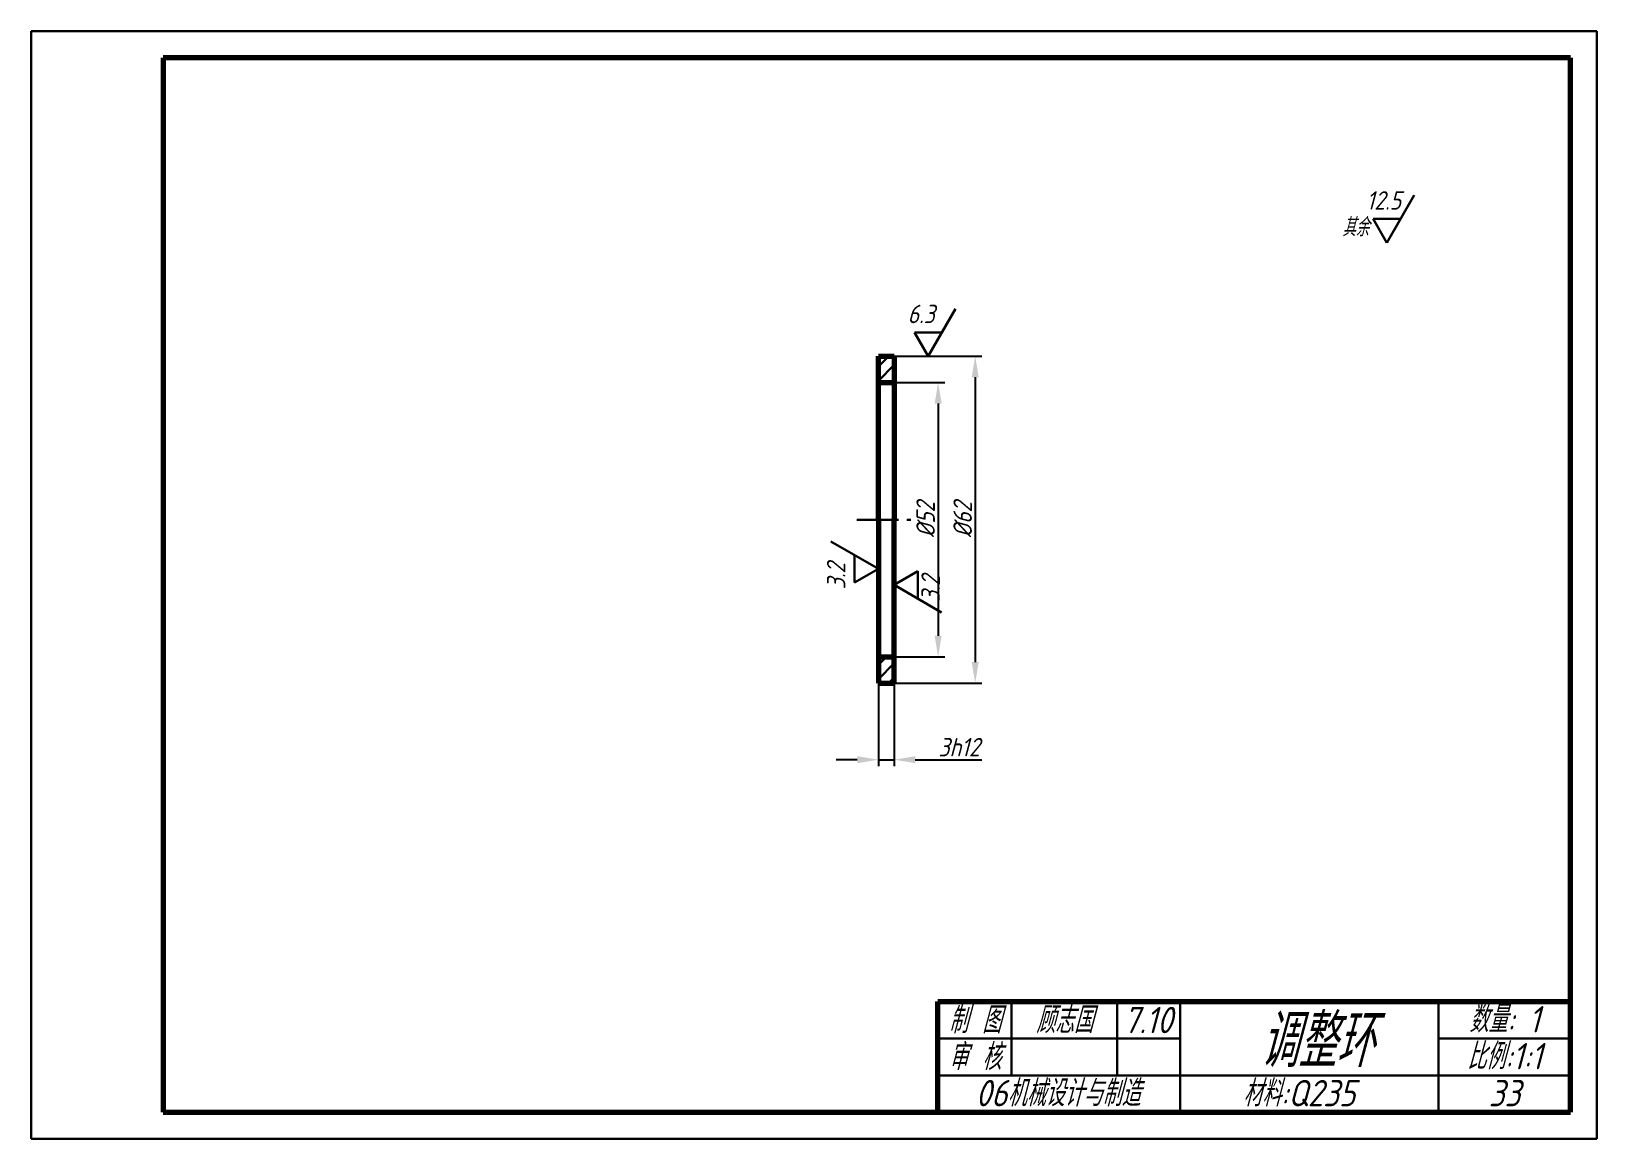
# Model space of a CAD drawing. Header units: millimetres. Extents: x -50 to 247, y 75 to 285.
import ezdxf

# ---------------------------------------------------------------- set-up
doc = ezdxf.new("R2010")
doc.units = ezdxf.units.MM
doc.header["$LTSCALE"] = 0.125
doc.linetypes.add('CENTERX2', pattern=[101.6, 63.5, -12.7, 12.7, -12.7])
for name, color, linetype, lineweight in [('文字', 6, 'Continuous', 30), ('标注线', 5, 'Continuous', 30), ('点划线', 3, 'CENTERX2', 30), ('粗实线', 7, 'Continuous', 70), ('细实线', 2, 'Continuous', 30)]:
    doc.layers.add(name, color=color, linetype=linetype, lineweight=lineweight)
doc.styles.add('样式 1', font='gbeitc.shx', dxfattribs={"bigfont": 'gbcbig.shx'})
doc.dimstyles.new('ISO-25', dxfattribs={"dimtxt": 3.5, "dimasz": 4, "dimexe": 1.25, "dimexo": 0, "dimtad": 1, "dimdsep": 46, "dimtxsty": '样式 1', "dimcen": 2.5, "dimadec": 0, "dimazin": 0, "dimtfac": 1, "dimtmove": 0, "dimatfit": 3, "dimfxl": 0, "dimtolj": 1, "dimarcsym": 0})

# ---------------------------------------------------------------- blocks, each defined once
blk = doc.blocks.new('*D2')
at = {"layer": 'Defpoints', "color": 0}
for p in [(113.47, 217.9), (113.47, 165.9), (121.81, 165.9)]:
    blk.add_point(p, dxfattribs=at)
at = {"layer": '标注线', "color": 0, "lineweight": -2}
for p, q in [((113.47, 217.9), (123.06, 217.9)), ((121.81, 213.9), (121.81, 169.9)), ((113.47, 165.9), (123.06, 165.9))]:
    blk.add_line(p, q, dxfattribs=at)
at = {"layer": '标注线', "color": 0}
for points in [[(121.15, 213.9), (122.48, 213.9), (121.81, 217.9)], [(121.15, 169.9), (122.48, 169.9), (121.81, 165.9)]]:
    blk.add_solid(points, dxfattribs=at)
at = {"layer": '标注线', "color": 0, "insert": (119.44, 191.9), "char_height": 3.5, "attachment_point": 5, "rotation": 90, "style": '样式 1'}
blk.add_mtext('\\A1;%%c52', dxfattribs=at)
blk = doc.blocks.new('_None')
blk = doc.blocks.new('*D3')
at = {"layer": 'Defpoints', "color": 0}
for p in [(113.47, 222.9), (113.47, 160.9), (128.84, 160.9)]:
    blk.add_point(p, dxfattribs=at)
at = {"layer": '标注线', "color": 0, "lineweight": -2}
for p, q in [((113.47, 222.9), (130.09, 222.9)), ((128.84, 218.9), (128.84, 164.9)), ((113.47, 160.9), (130.09, 160.9))]:
    blk.add_line(p, q, dxfattribs=at)
at = {"layer": '标注线', "color": 0}
for points in [[(128.18, 218.9), (129.51, 218.9), (128.84, 222.9)], [(128.18, 164.9), (129.51, 164.9), (128.84, 160.9)]]:
    blk.add_solid(points, dxfattribs=at)
at = {"layer": '标注线', "color": 0, "insert": (126.47, 191.9), "char_height": 3.5, "attachment_point": 5, "rotation": 90, "style": '样式 1'}
blk.add_mtext('\\A1;%%c62', dxfattribs=at)
blk = doc.blocks.new('*D4')
at = {"layer": 'Defpoints', "color": 0}
for p in [(110.47, 160.9), (113.47, 160.9), (113.47, 146.38)]:
    blk.add_point(p, dxfattribs=at)
at = {"layer": '标注线', "color": 0, "lineweight": -2}
for p, q in [((110.47, 160.9), (110.47, 145.13)), ((113.47, 160.9), (113.47, 145.13)), ((106.47, 146.38), (102.47, 146.38)), ((110.47, 146.38), (113.47, 146.38)), ((117.47, 146.38), (130.08, 146.38))]:
    blk.add_line(p, q, dxfattribs=at)
at = {"layer": '标注线', "color": 0}
for points in [[(106.47, 147.05), (106.47, 145.71), (110.47, 146.38)], [(117.47, 147.05), (117.47, 145.71), (113.47, 146.38)]]:
    blk.add_solid(points, dxfattribs=at)
at = {"layer": '标注线', "color": 0, "insert": (125.78, 148.76), "char_height": 3.5, "attachment_point": 5, "style": '样式 1'}
blk.add_mtext('\\A1;3h12', dxfattribs=at)
blk = doc.blocks.new('新块2')
at = {"layer": '标注线'}
for p, q in [((4.5, 2.6), (0, 0)), ((0, 0), (9, -5.2)), ((4.5, -2.6), (4.5, 2.6))]:
    blk.add_line(p, q, dxfattribs=at)
at = {"layer": '标注线', "style": '样式 1'}
blk.add_attdef('CCD', (8.67, -3.21), '', height=3.5, rotation=90, dxfattribs=at)
blk = doc.blocks.new('新块3')
at = {"layer": '标注线'}
for p, q in [((0, 0), (5.2, 9)), ((2.6, 4.5), (-2.6, 4.5)), ((-2.6, 4.5), (0, 0))]:
    blk.add_line(p, q, dxfattribs=at)
at = {"layer": '标注线', "style": '样式 1'}
blk.add_attdef('CCD', (-3.88, 6.26), '', height=3.5, dxfattribs=at)
blk = doc.blocks.new('新块4')
at = {"layer": '标注线'}
for p, q in [((0, 0), (-9, 5.2)), ((-4.5, 2.6), (-4.5, -2.6)), ((-4.5, -2.6), (0, 0))]:
    blk.add_line(p, q, dxfattribs=at)
at = {"layer": '标注线', "style": '样式 1'}
blk.add_attdef('CCD', (-6.26, -3.88), '', height=3.5, rotation=90, dxfattribs=at)

msp = doc.modelspace()

# ---------------------------------------------------------------- hatches: boundary and pattern name
at = {"layer": '细实线'}
h = msp.add_hatch(dxfattribs=at)
h.set_pattern_fill('ANSI31', color=256, scale=0.6, style=0)
h.paths.add_polyline_path([(113.47, 222.898), (110.47, 222.898), (110.47, 217.898), (113.47, 217.898)])
h.paths.add_polyline_path([(113.47, 165.898), (110.47, 165.898), (110.47, 160.898), (113.47, 160.898)])

# ---------------------------------------------------------------- linework, layer by layer
at = {"layer": '点划线'}
msp.add_line((106.359, 191.898), (116.66, 191.898), dxfattribs=at)
at = {"layer": '粗实线'}
for p, q in [((241.761, 279.51), (-25.239, 279.51)), ((-25.239, 279.51), (-25.239, 79.51)), ((241.761, 79.51), (241.761, 279.51)), ((110.47, 191.898), (110.47, 222.898)), ((110.47, 222.898), (113.47, 222.898)), ((113.47, 222.898), (113.47, 191.898)), ((110.47, 191.898), (110.47, 217.898)), ((110.47, 217.898), (113.47, 217.898)), ((110.47, 191.898), (110.47, 165.898)), ((110.47, 191.898), (110.47, 160.898)), ((113.47, 160.898), (113.47, 191.898)), ((110.47, 165.898), (113.47, 165.898)), ((110.47, 160.898), (113.47, 160.898)), ((121.761, 100.51), (241.761, 100.51)), ((121.761, 79.51), (121.761, 100.51)), ((216.761, 100.51), (241.761, 100.51)), ((216.761, 100.51), (216.761, 100.51)), ((-25.239, 79.51), (241.761, 79.51))]:
    msp.add_line(p, q, dxfattribs=at)
at = {"layer": '细实线'}
for p, q in [((246.761, 284.51), (-50.239, 284.51)), ((-50.239, 284.51), (-50.239, 74.51)), ((246.761, 74.51), (246.761, 284.51)), ((135.761, 100.51), (135.761, 86.51)), ((155.761, 100.51), (155.761, 86.51)), ((167.761, 100.51), (167.761, 79.51)), ((216.761, 100.51), (216.761, 79.51)), ((121.761, 93.51), (167.761, 93.51)), ((216.761, 93.51), (241.761, 93.51)), ((241.761, 86.51), (121.761, 86.51)), ((-50.239, 74.51), (246.761, 74.51))]:
    msp.add_line(p, q, dxfattribs=at)

# ---------------------------------------------------------------- block references
at = {"layer": '标注线'}
for name, p, values in [('新块3', (206.938, 244.43), {'CCD': '12.5'}), ('新块3', (119.9, 222.898), {'CCD': '6.3'}), ('新块4', (110.47, 182.581), {'CCD': '3.2'}), ('新块2', (113.47, 179.526), {'CCD': '3.2'})]:
    msp.add_blockref(name, p, dxfattribs=at).add_auto_attribs(values)

# ---------------------------------------------------------------- texts
at = {"layer": '文字', "char_height": 5, "attachment_point": 5, "style": '样式 1'}
for s, insert, width in [('制 图', (128.761, 97.01), 14), ('顾志国', (145.741, 97.01), 14), ('7.10', (161.602, 97.01), 14), ('数量: 1', (229.261, 97.145), 25), ('审 核', (128.761, 90.01), 14), ('比例:1:1', (229.261, 90.145), 25), ('06机械设计与制造', (144.534, 83.145), 35.59756), ('材料:Q235', (190.293, 83.145), 25), ('33', (229.261, 83.145), 25)]:
    msp.add_mtext(s, dxfattribs=dict(at, insert=insert, width=width))
at = {"layer": '文字', "insert": (193.584, 93.055), "char_height": 10, "attachment_point": 5, "style": '样式 1'}
msp.add_mtext('调整环', dxfattribs=at)
at = {"layer": '标注线', "insert": (198.483, 249.123), "char_height": 3.5, "width": 18.1623, "attachment_point": 1, "style": '样式 1'}
msp.add_mtext('其余', dxfattribs=at)

# ---------------------------------------------------------------- dimensions: what is measured, and where the dimension line sits
at = {"layer": '标注线'}
for base, p1, p2, picture, middle in [((128.845, 160.898), (113.47, 222.898), (113.47, 160.898), '*D3', (126.47, 191.898)), ((121.814, 165.898), (113.47, 217.898), (113.47, 165.898), '*D2', (119.439, 191.898))]:
    dim = msp.add_linear_dim(base=base, p1=p1, p2=p2, angle=90, text='%%c<>', dimstyle='ISO-25', override={"dimldrblk": 'None'}, dxfattribs=at)
    dim.commit()
    dim.dimension.update_dxf_attribs({"geometry": picture, "text_midpoint": middle})
dim = msp.add_linear_dim(base=(113.47, 146.381), p1=(110.47, 160.898), p2=(113.47, 160.898), text='<>h12', dimstyle='ISO-25', override={"dimldrblk": 'None'}, dxfattribs=at)
dim.commit()
dim.dimension.update_dxf_attribs({"geometry": '*D4', "text_midpoint": (125.777, 148.756)})

doc.saveas('drawing.dxf')
